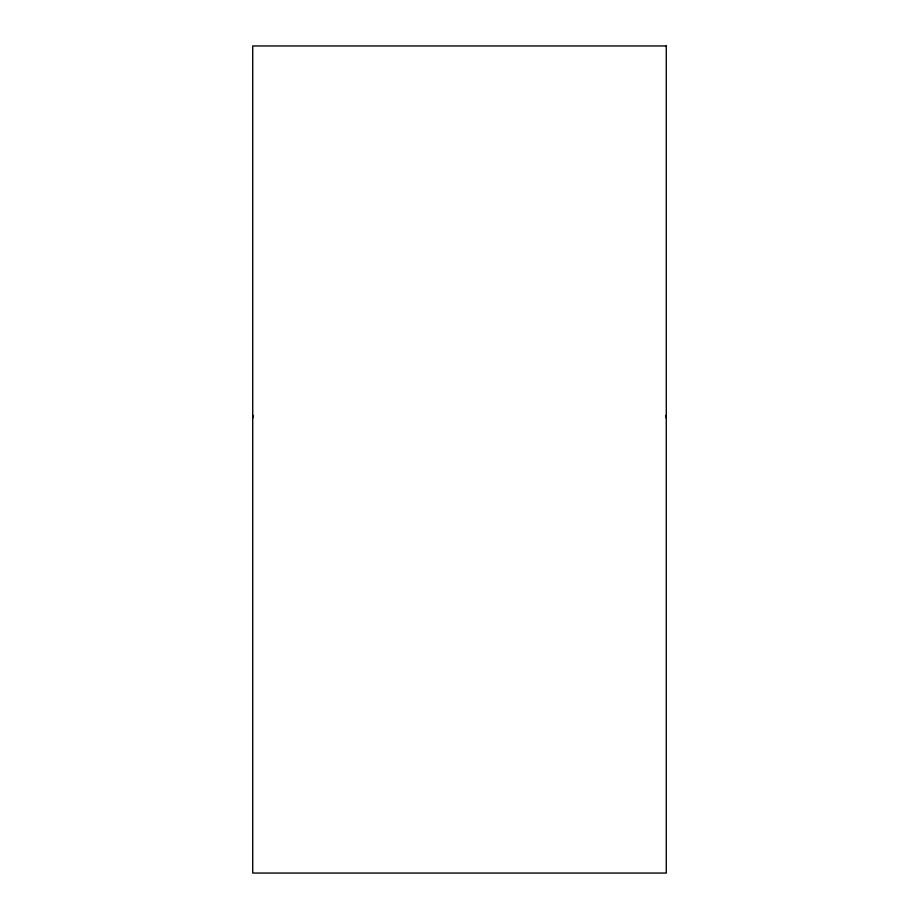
<?xml version="1.0" encoding="UTF-8"?>
<svg xmlns="http://www.w3.org/2000/svg" width="919" height="919" viewBox="0 0 919 919"><rect width="100%" height="100%" fill="white"/><g stroke="black" fill="none" stroke-linecap="round" stroke-linejoin="round"><path stroke-width="1.38" d="M252.725 418.145L253.162 415.365M665.838 415.365L666.275 418.145M666.275 45.95L252.725 45.95L252.725 873.05L666.275 873.05L666.275 45.95"/></g></svg>
